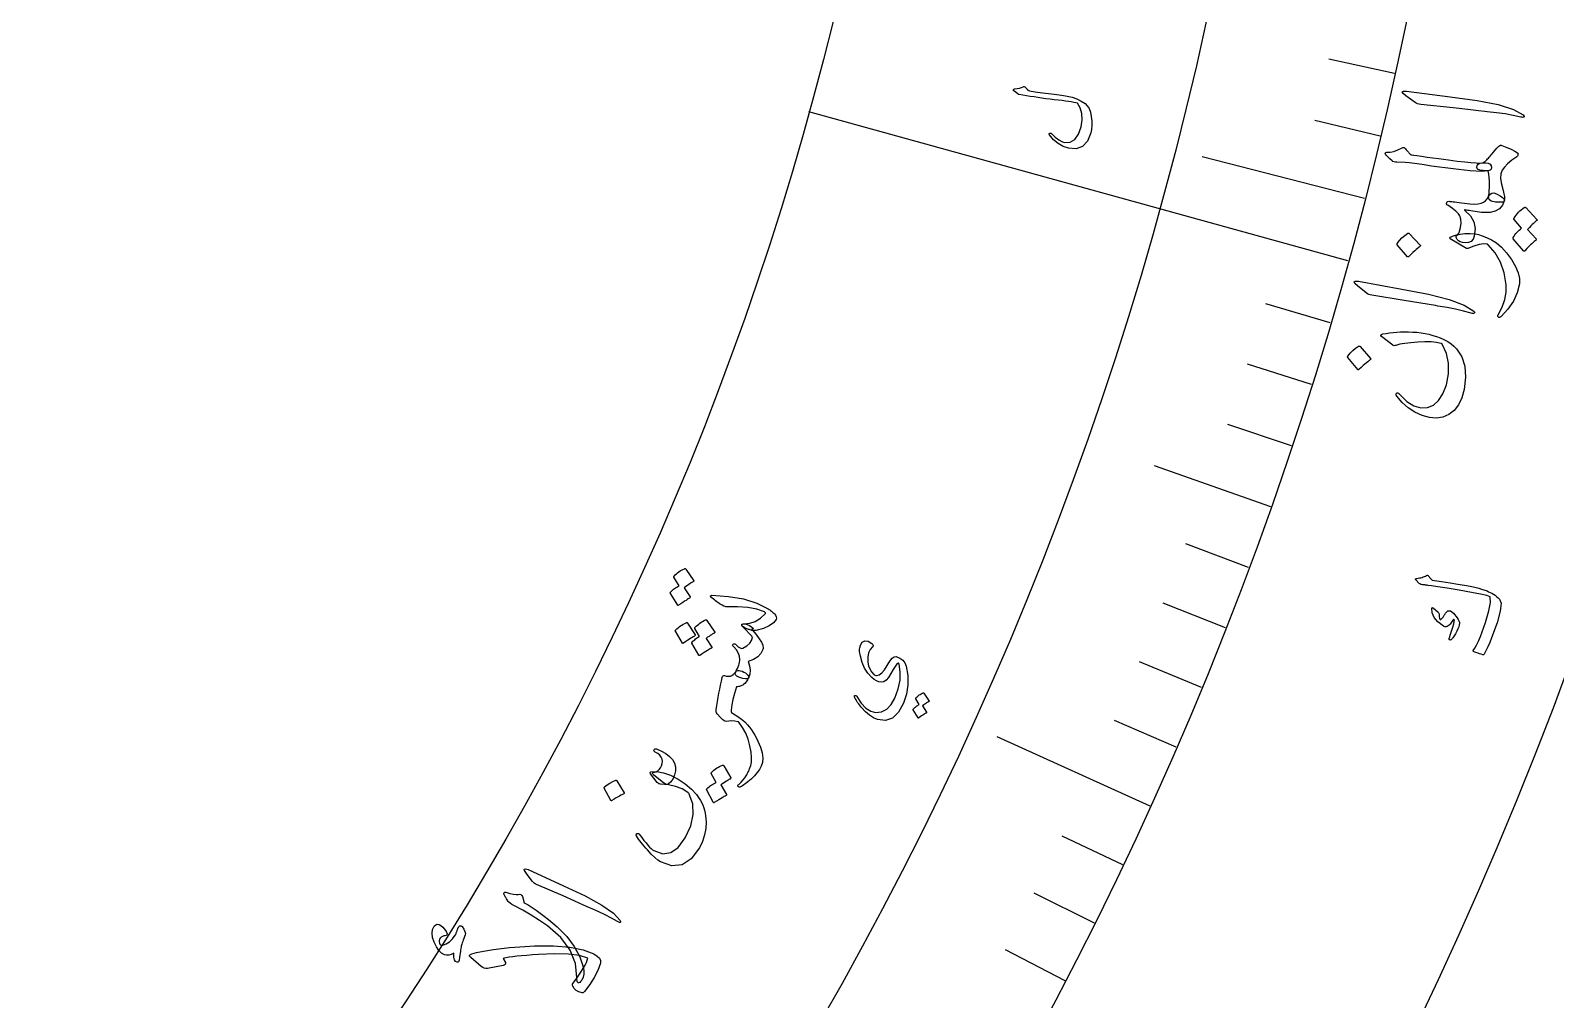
# Model space of a CAD drawing. Header units: millimetres. Extents: x -93 to 93, y -93 to 102.
# Drawn here: x 44.74 to 74.99, y -34.26 to -15.03 of the extents above; entities that cross this region are included whole.
import ezdxf

# ---------------------------------------------------------------- set-up
doc = ezdxf.new("R2010")
doc.units = ezdxf.units.MM
for name, color, linetype in [('CUT_OUTER', 1, 'Continuous'), ('ENGRAVE', 7, 'Continuous'), ('ENGRAVE_FINE', 8, 'Continuous'), ('TEXT', 5, 'Continuous')]:
    doc.layers.add(name, color=color, linetype=linetype)

msp = doc.modelspace()

# ---------------------------------------------------------------- linework, layer by layer
at = {"layer": 'CUT_OUTER'}
msp.add_arc((0.0002, -0.0002), 92.4998, 179.916824, 0.000097, dxfattribs=at)
at = {"layer": 'ENGRAVE'}
for points in [[(70.8769, -19.6017), (60.1785, -16.643)], [(71.2066, -18.3681), (67.9821, -17.5363)], [(69.3433, -24.4801), (67.0406, -23.6671)], [(66.9492, -30.4231), (63.9176, -29.0454)]]:
    msp.add_lwpolyline(points, dxfattribs=at)
for radius in [90.65, 90.65, 88.2219, 83.7125, 83.7125, 80.1513, 73.5375, 73.5375, 69.6525, 62.4375, 62.4375]:
    msp.add_circle((0, 0), radius, dxfattribs=at)
at = {"layer": 'ENGRAVE_FINE'}
for points in [[(71.801, -15.8867), (70.5004, -15.5989)], [(71.5146, -17.1296), (70.2193, -16.8193)], [(70.5257, -20.8301), (69.2482, -20.4528)], [(70.1529, -22.0529), (68.8822, -21.6534)], [(69.7588, -23.2697), (68.4952, -22.8482)], [(68.9065, -25.6837), (67.6584, -25.2185)], [(68.4487, -26.8802), (67.2088, -26.3933)], [(67.9697, -28.0692), (66.7386, -27.5608)], [(67.4699, -29.2503), (66.2478, -28.7204)], [(66.4079, -31.5872), (65.2051, -31.0151)], [(65.8461, -32.7423), (64.6534, -32.1492)], [(65.2638, -33.888), (64.0817, -33.2742)]]:
    msp.add_lwpolyline(points, dxfattribs=at)
at = {"layer": 'TEXT'}
for points in [[(64.2485, -16.2309), (64.2432, -16.2258), (64.2399, -16.2202), (64.2386, -16.2141), (64.2394, -16.2074), (64.2422, -16.2012), (64.2469, -16.1966), (64.2538, -16.1936), (64.2626, -16.1921), (64.3138, -16.1852), (64.3589, -16.1755), (64.398, -16.163), (64.431, -16.1475), (64.4426, -16.1434), (64.4544, -16.1444), (64.4666, -16.1505), (64.4792, -16.1617), (64.4849, -16.1683), (64.4905, -16.1746), (64.4958, -16.1806), (64.501, -16.1863), (64.5058, -16.1916), (64.5103, -16.1966), (64.5142, -16.2012), (64.5177, -16.2054), (64.5243, -16.2126), (64.5327, -16.2187), (64.543, -16.2237), (64.5552, -16.2275), (64.5908, -16.234), (64.6298, -16.2404), (64.6721, -16.2469), (64.7178, -16.2535), (64.7668, -16.2602), (64.8191, -16.2672), (64.8746, -16.2745), (64.9335, -16.282), (64.9925, -16.2887), (65.0478, -16.2954), (65.0995, -16.3021), (65.1475, -16.3089), (65.1921, -16.3155), (65.2333, -16.322), (65.2712, -16.3283), (65.3058, -16.3345), (65.4071, -16.357), (65.5004, -16.3891), (65.5857, -16.4308), (65.6628, -16.4822), (65.7052, -16.5241), (65.7397, -16.5811), (65.7663, -16.6532), (65.785, -16.7405), (65.7953, -16.8326), (65.7974, -16.9173), (65.7914, -16.9946), (65.7773, -17.0643), (65.7089, -17.2302), (65.6121, -17.3363), (65.4872, -17.3826), (65.3344, -17.3691), (65.2279, -17.3313), (65.1288, -17.2745), (65.0372, -17.1987), (64.953, -17.1041), (64.9484, -17.0974), (64.9462, -17.091), (64.9463, -17.085), (64.9487, -17.0793), (64.9527, -17.0736), (64.9572, -17.0697), (64.9619, -17.0674), (64.9671, -17.0669), (64.9743, -17.0675), (64.981, -17.0695), (64.9869, -17.0729), (64.9923, -17.0778), (65.0704, -17.1478), (65.1388, -17.2), (65.1977, -17.2343), (65.247, -17.2507), (65.3638, -17.2454), (65.4584, -17.1922), (65.5306, -17.0909), (65.5803, -16.9417), (65.6008, -16.8009), (65.5962, -16.6757), (65.5667, -16.5662), (65.5124, -16.4725), (65.4766, -16.4651), (65.4346, -16.4575), (65.3863, -16.4494), (65.3318, -16.441), (65.2709, -16.4324), (65.2035, -16.4235), (65.1295, -16.4145), (65.049, -16.4052), (64.9661, -16.3948), (64.8847, -16.3841), (64.8046, -16.3732), (64.7259, -16.3621), (64.6487, -16.3507), (64.5729, -16.3389), (64.4986, -16.3266), (64.4258, -16.3139), (64.3549, -16.3044), (64.3471, -16.302), (64.3401, -16.2991), (64.3337, -16.2955), (64.3281, -16.2912)], [(72.0261, -16.3291), (71.9694, -16.2823), (71.9527, -16.2512), (71.9762, -16.2358), (72.0398, -16.2362), (72.9062, -16.3487), (73.4378, -16.4183), (73.8564, -16.5007), (74.162, -16.5966), (74.3543, -16.7064), (74.3686, -16.7218), (74.3754, -16.7341), (74.3747, -16.7433), (74.3665, -16.7495), (74.3549, -16.7533), (74.3407, -16.7547), (74.3239, -16.7537), (74.3045, -16.7502), (74.1544, -16.7164), (73.9937, -16.6875), (73.8224, -16.6634), (73.6404, -16.6442), (73.5931, -16.6382), (73.4649, -16.6235), (73.2559, -16.6), (72.966, -16.5674), (72.3223, -16.4999), (72.2886, -16.494), (72.2582, -16.4853), (72.2313, -16.4738), (72.2077, -16.4595)], [(72.4493, -17.5419), (72.672, -17.573), (72.8701, -17.5994), (73.0439, -17.6212), (73.1932, -17.6383), (73.3178, -17.6508), (73.4175, -17.6586), (73.4922, -17.6618), (73.5421, -17.6603), (73.607, -17.6562), (73.658, -17.6643), (73.6951, -17.6846), (73.7183, -17.7172), (73.727, -17.7525), (73.7204, -17.7809), (73.6985, -17.8025), (73.6614, -17.8171), (73.5309, -17.8269), (73.2994, -17.8143), (72.967, -17.7791), (72.5336, -17.7212), (72.348, -17.6927), (72.1995, -17.671), (72.0883, -17.6561), (72.0142, -17.648), (71.8464, -17.6463), (71.8172, -17.6443), (71.7915, -17.6391), (71.7693, -17.6307), (71.7507, -17.6192), (71.7082, -17.5782), (71.6753, -17.5463), (71.6521, -17.5234), (71.6386, -17.5096), (71.62, -17.4837), (71.6157, -17.4648), (71.6257, -17.453), (71.6499, -17.4482), (71.7161, -17.4449), (71.788, -17.4291), (71.8656, -17.4008), (71.949, -17.36), (71.9654, -17.3527), (71.9803, -17.3514), (71.9938, -17.356), (72.0059, -17.3665), (72.0198, -17.3821), (72.0328, -17.3967), (72.0449, -17.4105), (72.0561, -17.4234), (72.0663, -17.4354), (72.0756, -17.4465), (72.084, -17.4567), (72.0914, -17.466), (72.1045, -17.4799), (72.1184, -17.4905), (72.1331, -17.4976), (72.1486, -17.5014), (72.1835, -17.5052), (72.2453, -17.5132), (72.3339, -17.5254), (72.4493, -17.5419)], [(73.4361, -17.7516), (73.4425, -17.7102), (73.4605, -17.6808), (73.4903, -17.6633), (73.5318, -17.6578), (73.5522, -17.6556), (73.5737, -17.6468), (73.5963, -17.6314), (73.62, -17.6095), (73.6331, -17.5952), (73.6477, -17.5795), (73.6638, -17.5623), (73.6814, -17.5436), (73.7, -17.5234), (73.7192, -17.5014), (73.7391, -17.4778), (73.7596, -17.4524), (73.7979, -17.4052), (73.8296, -17.3683), (73.8548, -17.3417), (73.8734, -17.3255), (73.8888, -17.3152), (73.9035, -17.3097), (73.9176, -17.3091), (73.9309, -17.3133), (74.0308, -17.3521), (74.1157, -17.3888), (74.1855, -17.4233), (74.2404, -17.4557), (74.2468, -17.4623), (74.2505, -17.471), (74.2513, -17.4818), (74.2494, -17.4947), (74.245, -17.5104), (74.2401, -17.5229), (74.2345, -17.5319), (74.2284, -17.5376), (74.1266, -17.6064), (74.0436, -17.674), (73.9796, -17.7405), (73.9344, -17.8059), (73.9108, -17.8774), (73.9061, -17.9682), (73.9203, -18.0784), (73.9534, -18.208), (73.9699, -18.2708), (73.9796, -18.3242), (73.9824, -18.368), (73.9785, -18.4023), (73.9717, -18.4177), (73.9599, -18.4291), (73.9432, -18.4364), (73.9216, -18.4398), (73.8024, -18.44), (73.7204, -18.4209), (73.6758, -18.3826), (73.6684, -18.3252), (73.6758, -18.2675), (73.681, -18.208), (73.6838, -18.1465), (73.6843, -18.083), (73.6822, -18.0178), (73.6773, -17.9511), (73.6695, -17.8827), (73.6588, -17.8128), (73.5609, -17.8106), (73.4912, -17.7997), (73.4496, -17.78), (73.4361, -17.7516)], [(72.8364, -18.4456), (72.8463, -18.432), (72.8603, -18.4235), (72.8786, -18.4201), (72.901, -18.4219), (72.9165, -18.4236), (72.9379, -18.4262), (72.9653, -18.4296), (72.9987, -18.4338), (73.0378, -18.4388), (73.0825, -18.4445), (73.1328, -18.4509), (73.1885, -18.458), (73.2953, -18.4702), (73.3857, -18.4747), (73.4598, -18.4713), (73.5175, -18.4601), (73.5654, -18.4407), (73.6065, -18.4117), (73.6408, -18.3732), (73.6684, -18.3252), (73.6963, -18.2809), (73.731, -18.2571), (73.7725, -18.2538), (73.8208, -18.271), (73.8941, -18.3113), (73.9449, -18.346), (73.9733, -18.3752), (73.9794, -18.3988), (73.941, -18.4975), (73.8814, -18.5709), (73.8007, -18.619), (73.6987, -18.6419), (73.6681, -18.6432), (73.6355, -18.6439), (73.6011, -18.6438), (73.5648, -18.643), (73.5265, -18.641), (73.4861, -18.6373), (73.4436, -18.6319), (73.399, -18.6248), (73.3558, -18.6174), (73.3174, -18.611), (73.2837, -18.6055), (73.2549, -18.6011), (73.2313, -18.5975), (73.2135, -18.5947), (73.2014, -18.5926), (73.1951, -18.5914), (73.1921, -18.5908), (73.1901, -18.591), (73.1891, -18.5919), (73.189, -18.5935), (73.1901, -18.5958), (73.1927, -18.599), (73.1966, -18.603), (73.2019, -18.6077), (73.3083, -18.7088), (73.3741, -18.8269), (73.3991, -18.9618), (73.3834, -19.1134), (73.3601, -19.1736), (73.3228, -19.2154), (73.2715, -19.2388), (73.2062, -19.2437), (73.1502, -19.2358), (73.1044, -19.2224), (73.0688, -19.2034), (73.0433, -19.1788), (73.0279, -19.1528), (73.0224, -19.1293), (73.0267, -19.1085), (73.0409, -19.0902), (73.0575, -19.0755), (73.0702, -19.0621), (73.0789, -19.0499), (73.0836, -19.039), (73.1128, -18.9405), (73.1245, -18.8526), (73.1188, -18.7753), (73.0955, -18.7087), (73.0675, -18.6661), (73.0182, -18.6168), (72.9478, -18.5607), (72.8561, -18.498), (72.8416, -18.4872), (72.8335, -18.4749), (72.8318, -18.4611), (72.8364, -18.4456)], [(74.1719, -18.7838), (74.1687, -18.7784), (74.1677, -18.7717), (74.1688, -18.7636), (74.1721, -18.7542), (74.1935, -18.7231), (74.2158, -18.6934), (74.2392, -18.6651), (74.2636, -18.6382), (74.2892, -18.6125), (74.3165, -18.5879), (74.3452, -18.5644), (74.3755, -18.5419), (74.384, -18.5382), (74.3921, -18.5377), (74.3999, -18.5403), (74.4074, -18.5461), (74.6271, -18.7798), (74.6294, -18.7852), (74.6277, -18.792), (74.622, -18.8001), (74.6123, -18.8096), (74.604, -18.8156), (74.5921, -18.8259), (74.5767, -18.8404), (74.5576, -18.8592), (74.5347, -18.8822), (74.5077, -18.9099), (74.4765, -18.942), (74.4412, -18.9786), (74.6101, -19.1636), (74.6148, -19.1714), (74.6142, -19.1796), (74.6085, -19.1885), (74.5976, -19.1978), (74.5882, -19.2059), (74.5739, -19.2188), (74.5547, -19.2365), (74.5305, -19.259), (74.5014, -19.2867), (74.467, -19.32), (74.4276, -19.359), (74.3829, -19.4036), (74.3763, -19.4077), (74.3706, -19.4088), (74.3656, -19.4068), (74.3614, -19.4017), (74.1549, -19.1656), (74.1517, -19.1601), (74.1507, -19.1534), (74.1519, -19.1453), (74.1552, -19.136), (74.1721, -19.1092), (74.1902, -19.0837), (74.2097, -19.0594), (74.2303, -19.0364), (74.2521, -19.0145), (74.2747, -18.9938), (74.2981, -18.9742), (74.3224, -18.9558)], [(71.854, -19.2858), (71.8509, -19.2804), (71.8499, -19.2738), (71.851, -19.266), (71.8544, -19.2569), (71.899, -19.1985), (71.9485, -19.1454), (72.003, -19.0977), (72.0624, -19.0553), (72.0707, -19.0518), (72.0782, -19.0513), (72.0849, -19.0537), (72.0908, -19.0591), (72.3093, -19.2878), (72.3139, -19.2954), (72.3133, -19.3035), (72.3076, -19.312), (72.2968, -19.3209), (72.2873, -19.3286), (72.273, -19.3409), (72.2538, -19.3578), (72.2296, -19.3793), (72.2005, -19.4058), (72.1661, -19.4377), (72.1267, -19.4751), (72.082, -19.5177), (72.075, -19.5231), (72.069, -19.5251), (72.0638, -19.5237), (72.0596, -19.5189)], [(73.9133, -20.7048), (73.9032, -20.7137), (73.8934, -20.7198), (73.8839, -20.7233), (73.8747, -20.724), (73.8677, -20.7227), (73.8613, -20.7193), (73.8555, -20.7137), (73.8503, -20.7059), (73.8479, -20.6987), (73.8482, -20.6903), (73.8511, -20.6808), (73.8566, -20.6702), (73.9375, -20.5181), (73.9911, -20.3681), (74.0176, -20.2204), (74.0169, -20.0752), (73.9744, -19.8398), (73.9003, -19.6295), (73.7947, -19.4445), (73.658, -19.2847), (73.6552, -19.2823), (73.6527, -19.2801), (73.6507, -19.2783), (73.649, -19.2769), (73.6475, -19.2756), (73.6459, -19.2747), (73.6443, -19.2739), (73.6426, -19.2733), (73.5706, -19.2662), (73.4816, -19.2782), (73.3757, -19.3092), (73.2529, -19.359), (73.2457, -19.3601), (73.2397, -19.3601), (73.235, -19.3591), (73.2314, -19.357), (72.9074, -19.1651), (72.8972, -19.1508), (72.911, -19.134), (72.9488, -19.1149), (73.0107, -19.0933), (73.1017, -19.0705), (73.1986, -19.0588), (73.3012, -19.0582), (73.4097, -19.0687), (73.4694, -19.0808), (73.5418, -19.1039), (73.6269, -19.1383), (73.7247, -19.1838), (73.8263, -19.2461), (73.9264, -19.3318), (74.0249, -19.441), (74.1217, -19.5737), (74.2024, -19.7109), (74.2554, -19.8378), (74.2808, -19.9542), (74.2785, -20.06), (74.2341, -20.2365), (74.1583, -20.4029), (74.0514, -20.5591), (73.9133, -20.7048)], [(71.0666, -20.0984), (71.0124, -20.0486), (70.9974, -20.0167), (71.0216, -20.0026), (71.0852, -20.0063), (71.9444, -20.1642), (72.4716, -20.2617), (72.8853, -20.3661), (73.1854, -20.478), (73.3717, -20.5977), (73.3852, -20.6138), (73.3913, -20.6265), (73.3901, -20.6357), (73.3816, -20.6414), (73.3698, -20.6446), (73.3556, -20.6453), (73.3388, -20.6433), (73.3196, -20.6389), (73.1715, -20.5972), (73.0126, -20.5598), (72.8427, -20.5268), (72.662, -20.498), (72.6151, -20.4896), (72.4878, -20.4681), (72.2803, -20.4336), (71.9926, -20.3859), (71.3533, -20.2845), (71.32, -20.2769), (71.2901, -20.2666), (71.2638, -20.2536), (71.241, -20.2381)], [(71.5674, -21.0523), (71.6332, -21.041), (71.7013, -21.0313), (71.7717, -21.0231), (71.8444, -21.0165), (71.9197, -21.0119), (71.9979, -21.01), (72.0791, -21.0107), (72.1632, -21.0141), (72.2462, -21.02), (72.3274, -21.0296), (72.4069, -21.0428), (72.4846, -21.0596), (72.5608, -21.0802), (72.6357, -21.1044), (72.7092, -21.1325), (72.7814, -21.1644), (72.8554, -21.204), (72.9217, -21.2479), (72.9802, -21.2961), (73.031, -21.3487), (73.1349, -21.5076), (73.1947, -21.6946), (73.2101, -21.9096), (73.1809, -22.1523), (73.1342, -22.3202), (73.0677, -22.4595), (72.9813, -22.57), (72.8754, -22.6517), (72.7564, -22.7008), (72.629, -22.7202), (72.4931, -22.7102), (72.3487, -22.6708), (72.2035, -22.6041), (72.071, -22.5178), (71.951, -22.4119), (71.8436, -22.2866), (71.8325, -22.2686), (71.828, -22.2531), (71.8301, -22.2401), (71.8389, -22.2297), (71.853, -22.2218), (71.8688, -22.2232), (71.8864, -22.2339), (71.9057, -22.254), (72.0479, -22.3899), (72.1865, -22.4785), (72.3217, -22.5197), (72.4536, -22.5132), (72.5732, -22.4632), (72.6758, -22.3717), (72.7611, -22.2388), (72.829, -22.0645), (72.873, -21.8423), (72.8741, -21.6331), (72.8322, -21.4371), (72.7477, -21.2547), (72.7441, -21.2504), (72.7381, -21.2464), (72.7297, -21.2425), (72.719, -21.2389), (72.6321, -21.2189), (72.5274, -21.2079), (72.4047, -21.206), (72.2641, -21.213), (72.1926, -21.2192), (72.1257, -21.2257), (72.0636, -21.2328), (72.0063, -21.2402), (71.9537, -21.2484), (71.9063, -21.2576), (71.8638, -21.2677), (71.8263, -21.2789), (71.8071, -21.2837), (71.7904, -21.2847), (71.7761, -21.2819), (71.7645, -21.2752), (71.5424, -21.0997), (71.5305, -21.0859), (71.5307, -21.0735), (71.543, -21.0622), (71.5674, -21.0523)], [(70.8721, -21.5188), (70.8691, -21.5134), (70.8683, -21.5068), (70.8698, -21.499), (70.8734, -21.4901), (70.9197, -21.4335), (70.9709, -21.3823), (71.0268, -21.3366), (71.0875, -21.2964), (71.0959, -21.2932), (71.1034, -21.293), (71.11, -21.2956), (71.1157, -21.3012), (71.3269, -21.5362), (71.3313, -21.5439), (71.3305, -21.5519), (71.3245, -21.5602), (71.3134, -21.5687), (71.3037, -21.5761), (71.289, -21.5878), (71.2693, -21.604), (71.2445, -21.6246), (71.2145, -21.65), (71.1792, -21.6806), (71.1386, -21.7164), (71.0926, -21.7574), (71.0855, -21.7625), (71.0794, -21.7643), (71.0743, -21.7627), (71.0702, -21.7578)], [(57.5006, -25.8805), (57.4986, -25.8754), (57.4987, -25.8696), (57.5008, -25.863), (57.5049, -25.8557), (57.5278, -25.833), (57.5513, -25.8116), (57.5756, -25.7916), (57.6004, -25.7729), (57.6263, -25.7554), (57.6533, -25.7391), (57.6815, -25.724), (57.7109, -25.7099), (57.7187, -25.7082), (57.7259, -25.7091), (57.7322, -25.7125), (57.7379, -25.7186), (57.8952, -25.9502), (57.8964, -25.9552), (57.894, -25.9606), (57.8879, -25.9665), (57.8782, -25.9729), (57.8701, -25.9767), (57.8584, -25.9834), (57.843, -25.9931), (57.8239, -26.0058), (57.8008, -26.0215), (57.7735, -26.0404), (57.742, -26.0624), (57.7063, -26.0875), (57.8264, -26.2702), (57.8294, -26.2774), (57.8278, -26.2843), (57.8216, -26.2908), (57.8109, -26.2969), (57.8016, -26.3022), (57.7874, -26.3107), (57.7682, -26.3225), (57.7442, -26.3375), (57.715, -26.3561), (57.6806, -26.3786), (57.641, -26.405), (57.596, -26.4353), (57.5898, -26.4377), (57.5846, -26.4377), (57.5806, -26.4352), (57.5777, -26.4303), (57.4322, -26.1986), (57.4302, -26.1935), (57.4303, -26.1876), (57.4324, -26.181), (57.4366, -26.1737), (57.455, -26.1539), (57.4743, -26.1354), (57.4945, -26.1181), (57.5157, -26.1021), (57.5376, -26.0872), (57.56, -26.0735), (57.5831, -26.0608), (57.6067, -26.0492)], [(72.2439, -25.9019), (72.2714, -25.8982), (72.2978, -25.8936), (72.3232, -25.888), (72.3476, -25.8814), (72.371, -25.8738), (72.3935, -25.8648), (72.415, -25.8547), (72.4357, -25.8433), (72.4462, -25.8398), (72.4565, -25.8411), (72.4667, -25.8471), (72.4768, -25.8579), (72.528, -25.9195), (72.5337, -25.9257), (72.5387, -25.9305), (72.543, -25.9339), (72.5466, -25.9358), (72.7346, -25.9633), (72.9041, -25.9892), (73.0551, -26.0136), (73.1876, -26.0363), (73.3014, -26.0577), (73.3963, -26.0778), (73.4723, -26.0965), (73.5294, -26.1141), (73.6355, -26.1518), (73.6684, -26.1656), (73.7009, -26.1811), (73.733, -26.1983), (73.7646, -26.2172), (73.7958, -26.2379), (73.8263, -26.2605), (73.8564, -26.2851), (73.8859, -26.3117), (73.9138, -26.3954), (73.8968, -26.5522), (73.8346, -26.7817), (73.7263, -27.0837), (73.6885, -27.1766), (73.651, -27.2615), (73.6138, -27.3386), (73.577, -27.4078), (73.5718, -27.4133), (73.5658, -27.4165), (73.5592, -27.4173), (73.552, -27.4157), (73.5183, -27.4054), (73.4877, -27.3957), (73.4603, -27.3868), (73.4359, -27.3785), (73.4144, -27.3709), (73.3954, -27.3638), (73.3791, -27.3571), (73.3653, -27.351), (73.3577, -27.3471), (73.3543, -27.3426), (73.3551, -27.3375), (73.3601, -27.3319), (73.3941, -27.2871), (73.4294, -27.2262), (73.4661, -27.1492), (73.5039, -27.056), (73.607, -26.774), (73.6735, -26.5484), (73.7042, -26.3794), (73.6993, -26.2672), (73.6333, -26.2439), (73.5089, -26.2146), (73.3259, -26.1793), (73.0844, -26.1377), (72.842, -26.0977), (72.6584, -26.068), (72.5337, -26.0487), (72.4678, -26.0399), (72.4495, -26.038), (72.4324, -26.0362), (72.4166, -26.0346), (72.4018, -26.033), (72.3885, -26.0317), (72.3765, -26.0305), (72.366, -26.0296), (72.3569, -26.0289), (72.3376, -26.0262), (72.3203, -26.0205), (72.3049, -26.012), (72.2915, -26.0005), (72.2238, -25.9306), (72.2194, -25.9253), (72.2171, -25.9204), (72.2167, -25.916), (72.2183, -25.9119), (72.223, -25.9079), (72.2288, -25.9048), (72.2358, -25.9028), (72.2439, -25.9019)], [(58.2571, -26.238), (58.587, -26.2582), (58.8835, -26.3093), (59.1466, -26.3921), (59.376, -26.5069), (59.3912, -26.516), (59.4065, -26.5261), (59.4219, -26.5375), (59.4375, -26.5499), (59.4529, -26.5632), (59.4679, -26.5769), (59.4824, -26.5911), (59.4966, -26.6057), (59.5195, -26.635), (59.5326, -26.6634), (59.5358, -26.6908), (59.529, -26.7172), (59.4792, -26.786), (59.3958, -26.8452), (59.2788, -26.8947), (59.1283, -26.9342), (59.1062, -26.9384), (59.0801, -26.9382), (59.0499, -26.9335), (59.0157, -26.9244), (58.9995, -26.9186), (58.9836, -26.9128), (58.9679, -26.9068), (58.9525, -26.9007), (58.9374, -26.8944), (58.9228, -26.8876), (58.9085, -26.8803), (58.8947, -26.8726), (58.8716, -26.8573), (58.8565, -26.8431), (58.8496, -26.8301), (58.8507, -26.8181), (58.8552, -26.813), (58.8634, -26.8092), (58.8753, -26.8067), (58.8909, -26.8054), (59.0076, -26.7934), (59.1177, -26.7549), (59.2212, -26.6899), (59.318, -26.5983), (59.3206, -26.5905), (59.3181, -26.5828), (59.3102, -26.5754), (59.2971, -26.5683), (59.1466, -26.5159), (58.9695, -26.4815), (58.7658, -26.465), (58.5358, -26.4659), (58.5198, -26.4623), (58.4956, -26.452), (58.4633, -26.4351), (58.4229, -26.4114), (58.3998, -26.3971), (58.3766, -26.3816), (58.3533, -26.365), (58.3298, -26.3473), (58.3064, -26.3289), (58.2832, -26.3105), (58.2603, -26.292), (58.2377, -26.2734), (58.2324, -26.2684), (58.2295, -26.2629), (58.2291, -26.2568), (58.231, -26.25), (58.2346, -26.245), (58.2401, -26.2414), (58.2476, -26.239), (58.2571, -26.238)], [(72.5384, -26.4925), (72.5404, -26.4887), (72.5433, -26.4858), (72.547, -26.4838), (72.5517, -26.4828), (72.5554, -26.4832), (72.5591, -26.4843), (72.5629, -26.486), (72.5668, -26.4883), (72.6648, -26.575), (72.6744, -26.5847), (72.6812, -26.5937), (72.6852, -26.602), (72.6864, -26.6095), (72.6842, -26.6392), (72.686, -26.6658), (72.6916, -26.6892), (72.7011, -26.7095), (72.7079, -26.7153), (72.7177, -26.7144), (72.7306, -26.7067), (72.7466, -26.6923), (72.7552, -26.6818), (72.7636, -26.6709), (72.772, -26.6594), (72.7802, -26.6475), (72.7883, -26.6349), (72.7964, -26.6216), (72.8044, -26.6074), (72.8125, -26.5926), (72.8551, -26.5465), (72.9083, -26.5462), (72.972, -26.5915), (73.0461, -26.6828), (73.0658, -26.7164), (73.0794, -26.7473), (73.087, -26.7754), (73.0886, -26.8007), (73.0848, -26.8264), (73.0747, -26.8602), (73.0583, -26.902), (73.0354, -26.9519), (73.0232, -26.9771), (73.0107, -27.0007), (72.9978, -27.0226), (72.9846, -27.0429), (72.9715, -27.0617), (72.9589, -27.0792), (72.9468, -27.0953), (72.9352, -27.1101), (72.9256, -27.1182), (72.9163, -27.1231), (72.9072, -27.1248), (72.8984, -27.1232), (72.8905, -27.1187), (72.8859, -27.1125), (72.8848, -27.1044), (72.887, -27.0946), (72.8961, -27.064), (72.9069, -27.0294), (72.9195, -26.9909), (72.9338, -26.9485), (72.9604, -26.8694), (72.9782, -26.8065), (72.9872, -26.7598), (72.9875, -26.7295), (72.9862, -26.7251), (72.9835, -26.7219), (72.9794, -26.7201), (72.9739, -26.7197), (72.9701, -26.7204), (72.966, -26.7229), (72.9616, -26.727), (72.9569, -26.7329), (72.9189, -26.7896), (72.9018, -26.8128), (72.8839, -26.8315), (72.8653, -26.8456), (72.8458, -26.8551), (72.8248, -26.8615), (72.8051, -26.8626), (72.7868, -26.8584), (72.7697, -26.849), (72.6623, -26.765), (72.588, -26.6777), (72.5467, -26.5868), (72.5384, -26.4925)], [(57.5327, -26.9516), (57.5308, -26.9465), (57.531, -26.9406), (57.5332, -26.934), (57.5375, -26.9267), (57.5608, -26.9041), (57.5848, -26.8829), (57.6094, -26.8631), (57.6346, -26.8446), (57.6608, -26.8273), (57.6881, -26.8113), (57.7167, -26.7964), (57.7463, -26.7826), (57.7559, -26.7802), (57.7637, -26.7805), (57.77, -26.7834), (57.7745, -26.7889), (57.9278, -27.0238), (57.9295, -27.0306), (57.9269, -27.0371), (57.9201, -27.0433), (57.9091, -27.0493), (57.8997, -27.0545), (57.8854, -27.063), (57.8661, -27.0747), (57.8418, -27.0896), (57.8124, -27.108), (57.7777, -27.1304), (57.7376, -27.1567), (57.6923, -27.1868), (57.6854, -27.1904), (57.6798, -27.1911), (57.6756, -27.1891), (57.6726, -27.1843)], [(57.9181, -26.8964), (57.9161, -26.8912), (57.9163, -26.8853), (57.9185, -26.8787), (57.9228, -26.8713), (57.9461, -26.8485), (57.97, -26.8271), (57.9946, -26.807), (58.0199, -26.7883), (58.0461, -26.7709), (58.0734, -26.7546), (58.1019, -26.7395), (58.1316, -26.7255), (58.1395, -26.7238), (58.1466, -26.7247), (58.153, -26.7283), (58.1585, -26.7345), (58.3123, -26.9696), (58.3134, -26.9746), (58.3109, -26.9801), (58.3047, -26.986), (58.2949, -26.9924), (58.2882, -26.9965), (58.2779, -27.003), (58.2639, -27.0118), (58.2462, -27.023), (58.2249, -27.0366), (58.2004, -27.0528), (58.1725, -27.0714), (58.1413, -27.0925), (58.2541, -27.2655), (58.2557, -27.2722), (58.2531, -27.2788), (58.2463, -27.285), (58.2352, -27.291), (58.2258, -27.2963), (58.2115, -27.3049), (58.1921, -27.3166), (58.1677, -27.3316), (58.1382, -27.3502), (58.1034, -27.3728), (58.0632, -27.3992), (58.0177, -27.4295), (58.0114, -27.4319), (58.0062, -27.4318), (58.0022, -27.4293), (57.9994, -27.4243), (57.8602, -27.1905), (57.8583, -27.1854), (57.8585, -27.1795), (57.8607, -27.1728), (57.865, -27.1654), (57.8816, -27.1494), (57.8985, -27.1337), (57.916, -27.1184), (57.9338, -27.1036), (57.9522, -27.0894), (57.9713, -27.0762), (57.991, -27.0639), (58.0113, -27.0525)], [(58.8658, -26.8077), (58.9092, -26.8068), (58.9545, -26.8171), (59.0015, -26.8385), (59.0504, -26.8711), (59.0689, -26.8862), (59.0783, -26.8967), (59.0786, -26.9027), (59.0698, -26.9041), (59.0551, -26.9041), (59.0478, -26.907), (59.0477, -26.9128), (59.0549, -26.9215), (59.1353, -27.0166), (59.1969, -27.0989), (59.2398, -27.1685), (59.264, -27.2252), (59.2705, -27.248), (59.2734, -27.2704), (59.2725, -27.2924), (59.2679, -27.314), (59.2277, -27.3932), (59.1655, -27.4591), (59.0812, -27.5116), (58.9751, -27.5507), (59.003, -27.6375), (59.0137, -27.7213), (59.0071, -27.8018), (58.9834, -27.8791), (58.964, -27.8941), (58.9259, -27.8964), (58.8691, -27.8859), (58.7937, -27.8626), (58.752, -27.8422), (58.7272, -27.8181), (58.7194, -27.7902), (58.7285, -27.7586), (58.7476, -27.7235), (58.7641, -27.6897), (58.778, -27.657), (58.7895, -27.6255), (58.7985, -27.5955), (58.8052, -27.5673), (58.8095, -27.5407), (58.8115, -27.5159), (58.8036, -27.4476), (58.7807, -27.3818), (58.7427, -27.3187), (58.6897, -27.2581), (58.6745, -27.2416), (58.6677, -27.2272), (58.6695, -27.2151), (58.6797, -27.2051), (58.6948, -27.1983), (58.7097, -27.1983), (58.7244, -27.2051), (58.739, -27.2188), (58.7794, -27.2574), (58.8151, -27.2818), (58.8463, -27.2919), (58.8728, -27.2877), (58.9509, -27.2402), (59.0081, -27.1891), (59.0445, -27.1344), (59.0601, -27.0761), (59.0592, -27.0718), (59.0569, -27.066), (59.0532, -27.0587), (59.048, -27.0498), (59.0331, -27.032), (58.9959, -26.9922), (58.9364, -26.9307), (58.8546, -26.8474), (58.8515, -26.8434), (58.8493, -26.8381), (58.8482, -26.8316), (58.8481, -26.8238), (58.8501, -26.818), (58.8537, -26.8134), (58.8589, -26.81), (58.8658, -26.8077)], [(61.4437, -27.2603), (61.3957, -27.3127), (61.3643, -27.381), (61.3494, -27.4653), (61.3509, -27.5656), (61.3641, -27.6348), (61.3884, -27.6985), (61.4237, -27.7566), (61.4701, -27.8093), (61.4806, -27.8172), (61.4926, -27.8229), (61.5062, -27.8265), (61.5213, -27.8279), (61.5757, -27.816), (61.6293, -27.779), (61.6822, -27.717), (61.7341, -27.6298), (61.7844, -27.5432), (61.8313, -27.485), (61.875, -27.4551), (61.9155, -27.4536), (61.986, -27.4827), (62.042, -27.524), (62.0833, -27.5776), (62.11, -27.6435), (62.143, -27.83), (62.1457, -28.0147), (62.1182, -28.1974), (62.0605, -28.378), (61.9619, -28.5589), (61.842, -28.6727), (61.7011, -28.7195), (61.5394, -28.6993), (61.461, -28.666), (61.3824, -28.6157), (61.3037, -28.5487), (61.2246, -28.4649), (61.2039, -28.4389), (61.1842, -28.413), (61.1657, -28.3872), (61.1483, -28.3614), (61.1319, -28.3357), (61.1165, -28.3096), (61.102, -28.2833), (61.0886, -28.2568), (61.0839, -28.2437), (61.0841, -28.234), (61.089, -28.2277), (61.0988, -28.2247), (61.1089, -28.2252), (61.1178, -28.2284), (61.1255, -28.2341), (61.132, -28.2424), (61.2215, -28.3784), (61.3133, -28.4772), (61.4074, -28.5386), (61.504, -28.5624), (61.6233, -28.5496), (61.7273, -28.4977), (61.8159, -28.4066), (61.8888, -28.2763), (61.9541, -28.0965), (61.9895, -27.9241), (61.995, -27.7592), (61.9706, -27.6021), (61.9672, -27.5918), (61.9618, -27.5861), (61.9543, -27.5849), (61.9448, -27.5883), (61.9209, -27.6086), (61.8905, -27.6486), (61.8534, -27.7083), (61.8097, -27.7878), (61.7617, -27.8671), (61.7136, -27.9223), (61.6653, -27.9536), (61.617, -27.9608), (61.5681, -27.9521), (61.5206, -27.9344), (61.4748, -27.9075), (61.4304, -27.8716), (61.3509, -27.7844), (61.2864, -27.6845), (61.2371, -27.5719), (61.2028, -27.4466), (61.1958, -27.4143), (61.1909, -27.3838), (61.188, -27.3551), (61.1872, -27.3281), (61.1882, -27.303), (61.191, -27.2799), (61.1955, -27.2586), (61.2017, -27.2392), (61.2406, -27.1699), (61.2921, -27.1397), (61.3563, -27.1485), (61.4332, -27.1964), (61.4514, -27.215), (61.4592, -27.2319), (61.4566, -27.247), (61.4437, -27.2603)], [(58.9861, -27.8734), (58.963, -27.9173), (58.9381, -27.9547), (58.9115, -27.9856), (58.8832, -28.01), (58.8689, -28.0201), (58.8535, -28.0286), (58.8372, -28.0356), (58.8199, -28.041), (58.8017, -28.0454), (58.783, -28.0492), (58.7636, -28.0525), (58.7436, -28.0553), (58.7044, -28.1826), (58.6739, -28.3019), (58.6523, -28.4133), (58.6395, -28.5168), (58.6408, -28.5405), (58.6486, -28.5608), (58.6628, -28.5776), (58.6835, -28.591), (58.7703, -28.6421), (58.8463, -28.695), (58.9113, -28.7497), (58.9655, -28.8062), (59.0053, -28.8554), (59.0429, -28.9065), (59.0782, -28.9594), (59.1113, -29.0141), (59.142, -29.0707), (59.1701, -29.1289), (59.1956, -29.1888), (59.2185, -29.2504), (59.252, -29.365), (59.2663, -29.4662), (59.2613, -29.554), (59.2371, -29.6282), (59.2003, -29.6926), (59.1544, -29.7564), (59.0995, -29.8197), (59.0356, -29.8824), (59.0017, -29.9117), (58.97, -29.9381), (58.9405, -29.9615), (58.9131, -29.9819), (58.8879, -29.9996), (58.865, -30.0149), (58.8445, -30.0278), (58.8263, -30.0383), (58.8127, -30.0433), (58.8005, -30.044), (58.7896, -30.0404), (58.7799, -30.0326), (58.774, -30.0223), (58.774, -30.0116), (58.7799, -30.0003), (58.7919, -29.9884), (58.84, -29.9427), (58.8802, -29.8996), (58.9123, -29.8592), (58.9365, -29.8214), (58.948, -29.8013), (58.9594, -29.7797), (58.9707, -29.7564), (58.9819, -29.7314), (58.9931, -29.7049), (59.0042, -29.6768), (59.0152, -29.6471), (59.0261, -29.6157), (59.0405, -29.5451), (59.0429, -29.4561), (59.0334, -29.3487), (59.0118, -29.223), (58.9771, -29.0927), (58.9282, -28.9712), (58.8652, -28.8586), (58.7883, -28.7549), (58.7851, -28.7507), (58.7812, -28.7479), (58.7766, -28.7466), (58.7714, -28.7466), (58.7087, -28.7358), (58.6499, -28.7312), (58.5949, -28.7329), (58.5439, -28.7409), (58.5156, -28.7363), (58.4757, -28.7092), (58.4241, -28.6597), (58.3607, -28.5878), (58.35, -28.5705), (58.3433, -28.5522), (58.3407, -28.5327), (58.342, -28.5121), (58.3549, -28.4263), (58.3682, -28.342), (58.3819, -28.2594), (58.3961, -28.1783), (58.4111, -28.0986), (58.4271, -28.0199), (58.4444, -27.9422), (58.4627, -27.8655), (58.4689, -27.848), (58.4783, -27.8365), (58.491, -27.8308), (58.507, -27.831), (58.5394, -27.8394), (58.5703, -27.8437), (58.5997, -27.8438), (58.6277, -27.8396), (58.6535, -27.8291), (58.6794, -27.8111), (58.7053, -27.7857), (58.7312, -27.7529), (58.7474, -27.7383), (58.7686, -27.7305), (58.7949, -27.7294), (58.8262, -27.7351), (58.8593, -27.7458), (58.8906, -27.7602), (58.9203, -27.7781), (58.9482, -27.7996), (58.9699, -27.8211), (58.9834, -27.8406), (58.9888, -27.858), (58.9861, -27.8734)], [(62.3023, -28.2905), (62.3011, -28.287), (62.3012, -28.2829), (62.3027, -28.2784), (62.3055, -28.2733), (62.3212, -28.2575), (62.3372, -28.2426), (62.3537, -28.2286), (62.3707, -28.2155), (62.3882, -28.2033), (62.4066, -28.1919), (62.4257, -28.1813), (62.4456, -28.1714), (62.4509, -28.1702), (62.4557, -28.1707), (62.4599, -28.1731), (62.4636, -28.1772), (62.5663, -28.3355), (62.567, -28.3389), (62.5653, -28.3427), (62.5612, -28.3468), (62.5546, -28.3513), (62.5491, -28.3539), (62.5412, -28.3586), (62.5307, -28.3654), (62.5178, -28.3743), (62.5021, -28.3853), (62.4836, -28.3984), (62.4622, -28.4138), (62.4379, -28.4314), (62.5165, -28.556), (62.5184, -28.561), (62.5172, -28.5657), (62.513, -28.5702), (62.5057, -28.5745), (62.4994, -28.5782), (62.4898, -28.5842), (62.4768, -28.5925), (62.4605, -28.603), (62.4408, -28.616), (62.4175, -28.6318), (62.3906, -28.6503), (62.3601, -28.6716), (62.3559, -28.6733), (62.3524, -28.6733), (62.3497, -28.6717), (62.3478, -28.6683), (62.2527, -28.5101), (62.2514, -28.5066), (62.2515, -28.5026), (62.253, -28.4981), (62.2559, -28.493), (62.2685, -28.4792), (62.2816, -28.4663), (62.2954, -28.4542), (62.3098, -28.443), (62.3247, -28.4326), (62.3399, -28.4229), (62.3555, -28.414), (62.3715, -28.4058)], [(57.1093, -29.3013), (57.1184, -29.2888), (57.1298, -29.282), (57.1436, -29.2808), (57.1598, -29.2852), (57.26, -29.3293), (57.3456, -29.3795), (57.4166, -29.4359), (57.473, -29.4984), (57.5124, -29.5666), (57.5324, -29.6399), (57.5329, -29.7183), (57.514, -29.8017), (57.4934, -29.8564), (57.4668, -29.9045), (57.4344, -29.946), (57.3961, -29.9809), (57.3765, -29.9897), (57.3532, -29.9886), (57.3262, -29.9776), (57.2956, -29.9567), (57.1063, -29.8049), (57.092, -29.7932), (57.0824, -29.7828), (57.0776, -29.7734), (57.0775, -29.7652), (57.0815, -29.7583), (57.0892, -29.7529), (57.1006, -29.7489), (57.1156, -29.7464), (57.1501, -29.7377), (57.1821, -29.7203), (57.2116, -29.694), (57.2386, -29.659), (57.2598, -29.6189), (57.2718, -29.5777), (57.2748, -29.5353), (57.2686, -29.4917), (57.2514, -29.448), (57.2229, -29.4094), (57.1828, -29.3759), (57.1314, -29.3475), (57.1164, -29.3377), (57.1077, -29.3267), (57.1054, -29.3145), (57.1093, -29.3013)], [(58.2426, -29.7758), (58.2409, -29.7705), (58.2414, -29.7645), (58.2439, -29.7578), (58.2486, -29.7504), (58.2731, -29.7279), (58.2981, -29.7067), (58.3238, -29.687), (58.35, -29.6687), (58.3771, -29.6516), (58.4054, -29.6358), (58.4347, -29.6212), (58.4652, -29.6079), (58.4732, -29.6064), (58.4803, -29.6075), (58.4865, -29.6113), (58.4918, -29.6178), (58.6349, -29.8618), (58.6358, -29.867), (58.633, -29.8725), (58.6265, -29.8783), (58.6163, -29.8845), (58.608, -29.8881), (58.5958, -29.8946), (58.5796, -29.9041), (58.5596, -29.9164), (58.5354, -29.9318), (58.5067, -29.9502), (58.4736, -29.9717), (58.436, -29.9962), (58.5449, -30.1885), (58.5474, -30.1961), (58.5454, -30.2031), (58.5387, -30.2095), (58.5275, -30.2154), (58.5178, -30.2205), (58.503, -30.2288), (58.483, -30.2402), (58.4578, -30.2548), (58.4273, -30.2729), (58.3912, -30.2948), (58.3496, -30.3206), (58.3024, -30.3501), (58.296, -30.3524), (58.2908, -30.3521), (58.2869, -30.3494), (58.2843, -30.3443), (58.153, -30.1007), (58.1514, -30.0953), (58.1519, -30.0893), (58.1544, -30.0826), (58.1591, -30.0752), (58.1789, -30.0555), (58.1995, -30.0372), (58.221, -30.0201), (58.2433, -30.0044), (58.2663, -29.9899), (58.2898, -29.9765), (58.3138, -29.9643), (58.3383, -29.9532)], [(56.1223, -30.0638), (56.1206, -30.0586), (56.1211, -30.0527), (56.1237, -30.0462), (56.1284, -30.0391), (56.1784, -29.9979), (56.2316, -29.9622), (56.288, -29.9321), (56.3476, -29.9075), (56.3554, -29.9062), (56.362, -29.9073), (56.3672, -29.9107), (56.3712, -29.9166), (56.513, -30.157), (56.5155, -30.1644), (56.5134, -30.1712), (56.5068, -30.1774), (56.4956, -30.1829), (56.486, -30.1876), (56.4712, -30.1953), (56.4513, -30.206), (56.4262, -30.2196), (56.3958, -30.2366), (56.3599, -30.2571), (56.3185, -30.2812), (56.2716, -30.309), (56.2645, -30.3122), (56.2589, -30.3127), (56.2548, -30.3104), (56.2521, -30.3055)], [(57.5842, -29.8841), (57.7264, -29.9792), (57.8487, -30.0819), (57.9511, -30.1922), (58.0335, -30.3103), (58.0571, -30.3549), (58.0779, -30.402), (58.0959, -30.4514), (58.111, -30.5032), (58.1233, -30.5576), (58.1325, -30.6147), (58.1387, -30.6746), (58.1418, -30.7372), (58.1359, -30.865), (58.1116, -30.9928), (58.0689, -31.1204), (58.0078, -31.2478), (57.8485, -31.468), (57.6663, -31.5876), (57.4619, -31.6068), (57.2356, -31.5259), (57.1823, -31.4907), (57.1213, -31.4395), (57.0525, -31.3724), (56.9759, -31.2894), (56.9426, -31.2513), (56.9112, -31.2143), (56.8817, -31.1784), (56.854, -31.1436), (56.828, -31.1096), (56.8036, -31.0766), (56.7807, -31.0444), (56.7593, -31.0131), (56.7547, -31.0043), (56.7529, -30.9953), (56.754, -30.9861), (56.7578, -30.9766), (56.7622, -30.9705), (56.768, -30.9661), (56.7751, -30.9632), (56.7836, -30.9621), (56.7915, -30.9623), (56.7996, -30.9654), (56.808, -30.9713), (56.8166, -30.98), (56.8643, -31.0432), (56.9086, -31.1), (56.9494, -31.1505), (56.9867, -31.1947), (57.0209, -31.2323), (57.0524, -31.263), (57.0812, -31.2869), (57.1073, -31.3039), (57.2808, -31.365), (57.4418, -31.3435), (57.5901, -31.2393), (57.7253, -31.0522), (57.8365, -30.8099), (57.8872, -30.5837), (57.8774, -30.3741), (57.8074, -30.1815), (57.803, -30.1741), (57.7968, -30.1662), (57.7886, -30.1577), (57.7786, -30.1486), (57.6648, -30.0806), (57.5364, -30.0302), (57.3936, -29.9975), (57.2363, -29.9822), (57.2187, -29.9812), (57.2024, -29.9759), (57.1874, -29.9665), (57.1738, -29.953), (57.0395, -29.777), (57.03, -29.7631), (57.0276, -29.7524), (57.0324, -29.745), (57.0442, -29.7408), (57.1638, -29.7352), (57.2936, -29.7571), (57.4338, -29.8067), (57.5842, -29.8841)], [(54.5752, -31.7545), (54.5398, -31.7), (54.534, -31.6695), (54.5578, -31.6628), (54.6113, -31.6799), (55.3109, -32.0034), (55.7401, -32.2024), (56.0708, -32.3824), (56.3027, -32.5438), (56.4357, -32.6871), (56.4436, -32.7038), (56.4461, -32.7159), (56.443, -32.7235), (56.4345, -32.7266), (56.4238, -32.7267), (56.4114, -32.7242), (56.3976, -32.7188), (56.3821, -32.7108), (56.2647, -32.6427), (56.1371, -32.5759), (55.9992, -32.5104), (55.851, -32.4461), (55.8127, -32.4286), (55.7087, -32.3824), (55.539, -32.3073), (55.3036, -32.2034), (54.7795, -31.9764), (54.7526, -31.9626), (54.7294, -31.9472), (54.7097, -31.9304), (54.6936, -31.9121)], [(55.7064, -33.631), (55.7161, -33.6947), (55.7139, -33.7563), (55.6996, -33.8157), (55.6733, -33.8729), (55.6529, -33.9026), (55.6346, -33.9215), (55.6182, -33.9295), (55.6038, -33.9267), (55.5913, -33.9135), (55.5829, -33.8918), (55.5789, -33.8616), (55.579, -33.823), (55.5514, -33.5402), (55.4443, -33.2751), (55.258, -33.0278), (54.9931, -32.7981), (54.8352, -32.687), (54.6734, -32.5832), (54.5079, -32.4866), (54.3385, -32.397), (54.2895, -32.3711), (54.2519, -32.348), (54.2259, -32.3279), (54.2114, -32.3105), (54.1953, -32.2825), (54.1809, -32.2577), (54.1682, -32.2361), (54.1572, -32.2178), (54.148, -32.2026), (54.1408, -32.1903), (54.1354, -32.1809), (54.132, -32.1744), (54.129, -32.1637), (54.1283, -32.1545), (54.13, -32.1466), (54.1341, -32.1402), (54.1422, -32.1339), (54.1501, -32.1301), (54.1578, -32.129), (54.1654, -32.1304), (54.2483, -32.1529), (54.3175, -32.1672), (54.3728, -32.1733), (54.4143, -32.1712), (54.4444, -32.1687), (54.4682, -32.1754), (54.4857, -32.1913), (54.4968, -32.2164), (54.5312, -32.3366), (54.6088, -32.381), (54.6876, -32.4298), (54.7676, -32.4832), (54.8488, -32.5411), (54.9314, -32.6036), (55.0158, -32.6704), (55.1018, -32.7417), (55.1894, -32.8174), (55.3769, -33.0052), (55.5256, -33.2033), (55.6355, -33.4119), (55.7064, -33.631)], [(53.3626, -32.9723), (53.3483, -33.01), (53.3351, -33.0451), (53.3231, -33.0775), (53.3122, -33.1073), (53.3027, -33.1345), (53.2949, -33.1588), (53.2888, -33.1805), (53.2844, -33.1993), (53.2807, -33.2189), (53.2763, -33.2427), (53.2715, -33.2706), (53.2661, -33.3027), (53.2603, -33.339), (53.2544, -33.3798), (53.2482, -33.4248), (53.2417, -33.4743), (53.2372, -33.4933), (53.2287, -33.5067), (53.2164, -33.5145), (53.2003, -33.5166), (53.1709, -33.5056), (53.15, -33.4715), (53.1376, -33.4145), (53.1335, -33.3345), (53.0819, -33.3613), (53.0349, -33.3765), (52.9923, -33.3802), (52.9542, -33.3724), (52.8946, -33.338), (52.8402, -33.2844), (52.7908, -33.2118), (52.7464, -33.1201), (52.715, -33.0246), (52.7048, -32.9402), (52.7157, -32.8669), (52.7477, -32.8047), (52.7769, -32.777), (52.8089, -32.7656), (52.8436, -32.7705), (52.8811, -32.7918), (52.9172, -32.8221), (52.9475, -32.8542), (52.9721, -32.8881), (52.9909, -32.9238), (53.0009, -32.9541), (53.0001, -32.9758), (52.9884, -32.9891), (52.9659, -32.9937), (52.9352, -32.996), (52.9085, -33.0043), (52.8859, -33.0187), (52.8674, -33.0391), (52.8523, -33.0633), (52.8443, -33.0879), (52.8434, -33.113), (52.8495, -33.1385), (52.8617, -33.1619), (52.8775, -33.1765), (52.897, -33.1823), (52.9202, -33.1792), (52.9862, -33.1545), (53.0491, -33.1134), (53.1087, -33.0559), (53.165, -32.982), (53.169, -32.975), (53.173, -32.9669), (53.177, -32.9577), (53.181, -32.9474), (53.1851, -32.936), (53.1896, -32.9237), (53.1944, -32.9106), (53.1996, -32.8965), (53.2053, -32.8813), (53.2105, -32.8676), (53.215, -32.8553), (53.2189, -32.8443), (53.2224, -32.8347), (53.2258, -32.8263), (53.2292, -32.8193), (53.2324, -32.8135), (53.2401, -32.8035), (53.249, -32.797), (53.259, -32.7938), (53.2701, -32.794), (53.2799, -32.7958), (53.2883, -32.7989), (53.2953, -32.8035), (53.3011, -32.8095), (53.334, -32.8643), (53.3552, -32.9097), (53.3648, -32.9457), (53.3626, -32.9723)], [(55.4971, -33.9392), (55.5617, -33.8516), (55.6183, -33.7712), (55.6669, -33.6979), (55.7077, -33.6318), (55.7408, -33.5729), (55.7667, -33.521), (55.7852, -33.4763), (55.7964, -33.4387), (55.6313, -33.3858), (55.413, -33.356), (55.1416, -33.3487), (54.8173, -33.3631), (54.6958, -33.3718), (54.584, -33.3808), (54.4818, -33.39), (54.3893, -33.3994), (54.3065, -33.4094), (54.2337, -33.4198), (54.1709, -33.4309), (54.118, -33.4426), (54.1629, -33.5248), (54.1609, -33.5467), (54.1519, -33.5634), (54.136, -33.5749), (54.1132, -33.5812), (53.8041, -33.639), (53.7703, -33.641), (53.7385, -33.6361), (53.7087, -33.6242), (53.6809, -33.6055), (53.4726, -33.4246), (53.4584, -33.411), (53.4499, -33.3987), (53.4471, -33.3877), (53.4499, -33.378), (53.4911, -33.3501), (53.5833, -33.3225), (53.7265, -33.2948), (53.9209, -33.2668), (54.0303, -33.2526), (54.1375, -33.2399), (54.2427, -33.2286), (54.3457, -33.2187), (54.4466, -33.2103), (54.5454, -33.2034), (54.6421, -33.198), (54.7366, -33.1941), (55.1131, -33.1939), (55.4355, -33.2197), (55.7036, -33.2724), (55.9171, -33.3529), (55.9834, -33.395), (56.0269, -33.4395), (56.0474, -33.4865), (56.0449, -33.536), (55.9926, -33.6804), (55.9221, -33.8223), (55.8335, -33.9616), (55.7267, -34.0982), (55.7163, -34.1103), (55.7059, -34.1188), (55.6954, -34.1235), (55.6849, -34.1245), (55.619, -34.108), (55.5659, -34.0803), (55.5256, -34.0415), (55.4981, -33.9915), (55.492, -33.9735), (55.4898, -33.9587), (55.4915, -33.9473), (55.4971, -33.9392)]]:
    msp.add_lwpolyline(points, close=True, dxfattribs=at)

doc.saveas('drawing.dxf')
